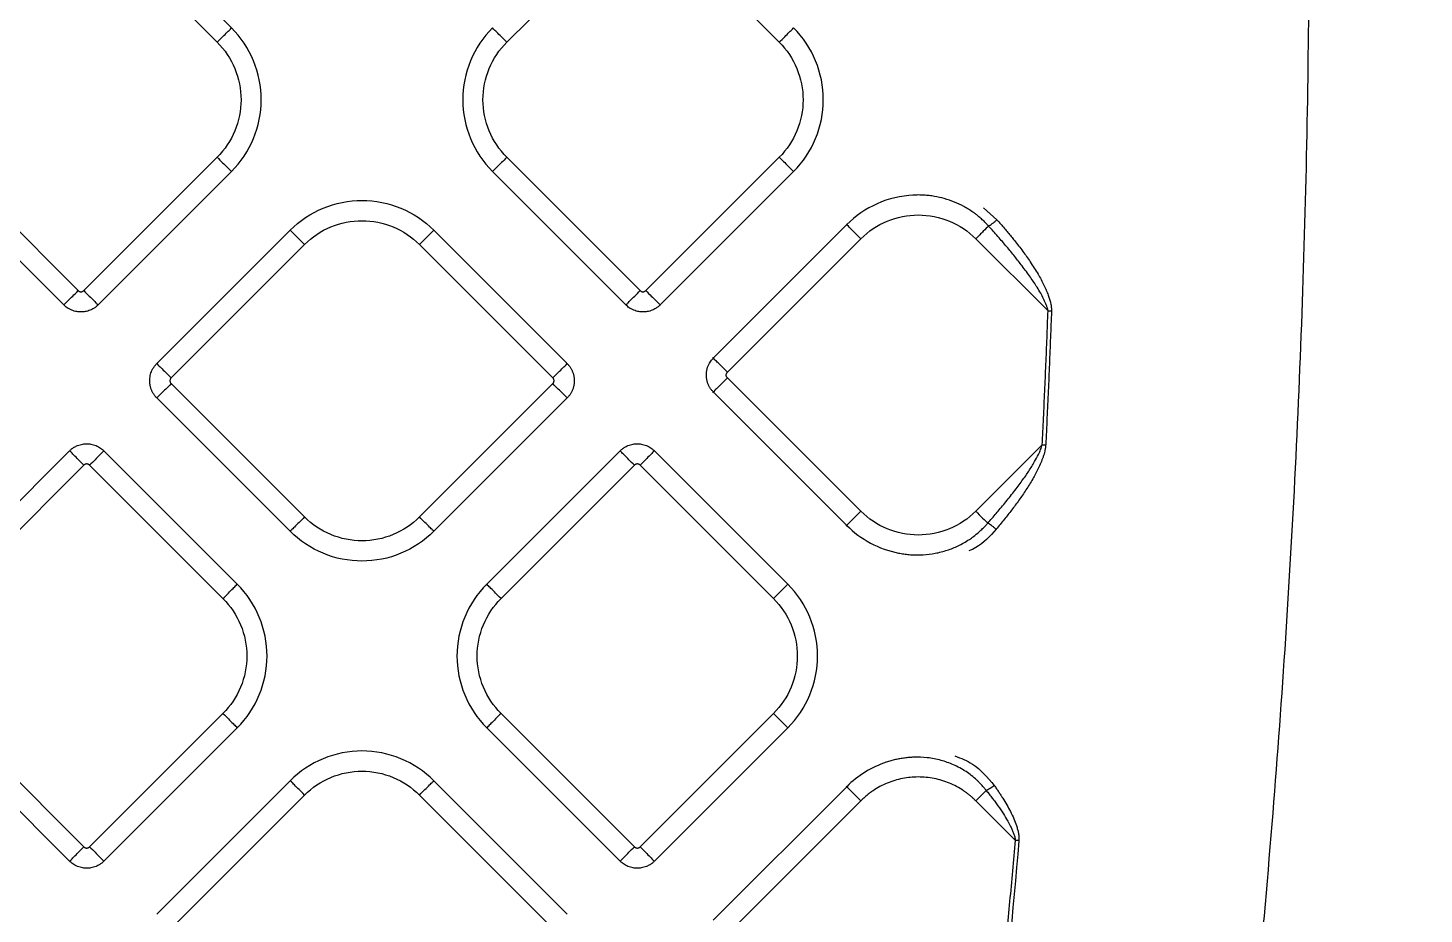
# Model space of a CAD drawing. Extents: x 525 to 609, y 649 to 778.
# Drawn here: x 570.96 to 577.85, y 690.97 to 695.35 of the extents above; entities that cross this region are included whole.
import ezdxf

# ---------------------------------------------------------------- set-up
doc = ezdxf.new("R2010")
doc.units = 0
doc.header["$MEASUREMENT"] = 0
doc.layers.add('1', color=4, linetype='Continuous')

# ---------------------------------------------------------------- blocks, each defined once
blk = doc.blocks.new('JETSETTER')
at = {"layer": '1', "color": 3, "linetype": 'Continuous', "lineweight": 25}
for p, q in [((46.8353, 26.2231), (46.1765, 26.8819)), ((46.1058, 26.8112), (46.7646, 26.1524)), ((48.1952, 26.1524), (48.854, 26.8113)), ((48.8823, 26.8113), (49.5411, 26.1524)), ((46.0775, 24.9254), (45.4187, 25.5843)), ((46.7646, 25.5843), (46.1058, 24.9254)), ((48.854, 24.9255), (48.1952, 25.5843)), ((49.5411, 25.5843), (48.8823, 24.9255)), ((45.348, 25.5136), (46.0068, 24.8547)), ((46.1765, 24.8547), (46.8353, 25.5136)), ((48.1245, 25.5136), (48.7833, 24.8548)), ((48.953, 24.8548), (49.6118, 25.5136)), ((50.2031, 25.4004), (50.2033, 25.3972)), ((50.5504, 25.3349), (50.6166, 25.2756)), ((49.8741, 25.2513), (49.2153, 24.5925)), ((49.8719, 25.2535), (49.8741, 25.2513)), ((46.4663, 24.5649), (47.1251, 25.2238)), ((47.8346, 25.2238), (48.4935, 24.5649)), ((49.285, 24.5227), (49.9438, 25.1816)), ((50.8688, 24.8248), (50.512, 25.1816)), ((46.537, 24.4942), (47.1958, 25.1531)), ((47.7639, 25.1531), (48.4228, 24.4942)), ((49.2153, 24.5925), (49.2131, 24.5947)), ((49.9438, 23.8356), (49.285, 24.4945)), ((47.1958, 23.8071), (46.537, 24.466)), ((48.4228, 24.466), (47.7639, 23.8071)), ((49.2131, 24.4225), (49.2153, 24.4247)), ((49.2153, 24.4247), (49.8741, 23.7659)), ((47.1251, 23.7364), (46.4663, 24.3953)), ((48.4935, 24.3953), (47.8346, 23.7364)), ((50.512, 23.8356), (50.8403, 24.1639)), ((46.0353, 24.134), (45.3765, 23.4751)), ((46.8638, 23.4751), (46.205, 24.134)), ((48.7548, 24.1339), (48.096, 23.4751)), ((49.5833, 23.4751), (48.9245, 24.1339)), ((45.4472, 23.4044), (46.106, 24.0633)), ((46.1343, 24.0633), (46.7931, 23.4044)), ((48.1667, 23.4044), (48.8255, 24.0632)), ((48.8538, 24.0632), (49.5126, 23.4044)), ((49.8719, 23.7637), (49.8741, 23.7659)), ((50.1296, 23.6291), (50.129, 23.626)), ((46.106, 22.1775), (45.4472, 22.8363)), ((46.7931, 22.8363), (46.1343, 22.1775)), ((48.8255, 22.1774), (48.1667, 22.8363)), ((49.5126, 22.8363), (48.8538, 22.1774)), ((45.3765, 22.7656), (46.0353, 22.1068)), ((46.205, 22.1068), (46.8638, 22.7656)), ((48.096, 22.7656), (48.7548, 22.1067)), ((48.9245, 22.1067), (49.5833, 22.7656)), ((50.0687, 22.5987), (50.0698, 22.5957)), ((47.1251, 22.5043), (46.4663, 21.8454)), ((48.4935, 21.8454), (47.8347, 22.5043)), ((46.537, 21.7747), (47.1958, 22.4336)), ((47.764, 22.4336), (48.4228, 21.7747)), ((49.8741, 22.4748), (49.2153, 21.816)), ((49.8719, 22.477), (49.8741, 22.4748)), ((49.285, 21.7462), (49.9438, 22.4051)), ((50.5119, 22.4051), (50.7076, 22.2094))]:
    blk.add_line(p, q, dxfattribs=at)
for points, knots in [([(52.5644, 17.7348), (52.5686, 17.7717), (52.5769, 17.8455), (52.5893, 17.9559), (52.6014, 18.0658), (52.6133, 18.1753), (52.6251, 18.2844), (52.6366, 18.3929), (52.6479, 18.501), (52.6591, 18.6086), (52.6701, 18.7158), (52.6808, 18.8224), (52.6914, 18.9286), (52.7018, 19.0343), (52.712, 19.1395), (52.7221, 19.2442), (52.7319, 19.3484), (52.7416, 19.4522), (52.7511, 19.5554), (52.7604, 19.6582), (52.7821, 19.9011), (52.8147, 20.2823), (52.8557, 20.8006), (52.8928, 21.3122), (52.9383, 22.0004), (52.9869, 22.8623), (53.032, 23.9063), (53.0633, 24.9493), (53.0809, 26.0076), (53.0841, 27.0541), (53.0731, 28.0997), (53.0489, 29.1294), (53.0174, 29.9884), (52.9858, 30.6692), (52.9589, 31.1801), (52.9282, 31.6986), (52.9013, 32.1084), (52.8803, 32.4088), (52.8665, 32.5988), (52.852, 32.793), (52.8366, 32.9912), (52.8205, 33.1935), (52.8035, 33.3999), (52.7856, 33.6103), (52.7668, 33.8248), (52.747, 34.0432), (52.7333, 34.19), (52.7263, 34.2641)], [0, 0, 0, 0, 0.006906, 0.013776, 0.020611, 0.02741, 0.034173, 0.0409, 0.047592, 0.054249, 0.060869, 0.067455, 0.074005, 0.080519, 0.086998, 0.093442, 0.09985, 0.106223, 0.112561, 0.118863, 0.12513, 0.157228, 0.188818, 0.219903, 0.250486, 0.313926, 0.375982, 0.438828, 0.501533, 0.56599, 0.626589, 0.68918, 0.751002, 0.78129, 0.8121, 0.843434, 0.875297, 0.886581, 0.898129, 0.909939, 0.922013, 0.934351, 0.946952, 0.959817, 0.972947, 0.986341, 1, 1, 1, 1]), ([(51.7139, 33.7691), (51.72, 33.7198), (51.7323, 33.622), (51.75, 33.4761), (51.7672, 33.3322), (51.7838, 33.1903), (51.7998, 33.0505), (51.8152, 32.9126), (51.8301, 32.7768), (51.8444, 32.6431), (51.8582, 32.5114), (51.8715, 32.3818), (51.8842, 32.2543), (51.8965, 32.1288), (51.9334, 31.7434), (51.9879, 31.1133), (52.0508, 30.2244), (52.0989, 29.3476), (52.1334, 28.4606), (52.1535, 27.5791), (52.1594, 26.6942), (52.1511, 25.8097), (52.1285, 24.9277), (52.0916, 24.0412), (52.0409, 23.1636), (51.9755, 22.2754), (51.9157, 21.6086), (51.8699, 21.1493), (51.8449, 20.9094), (51.8182, 20.6634), (51.7898, 20.4113), (51.7594, 20.1532), (51.7273, 19.8891), (51.7045, 19.7112), (51.693, 19.6213)], [0, 0, 0, 0, 0.010502, 0.02086, 0.031074, 0.041144, 0.051068, 0.060846, 0.070477, 0.079959, 0.089293, 0.098478, 0.107512, 0.116396, 0.125128, 0.189396, 0.250143, 0.31355, 0.375086, 0.437854, 0.499993, 0.562222, 0.624901, 0.686548, 0.749845, 0.810795, 0.874864, 0.891416, 0.908416, 0.925861, 0.943747, 0.962068, 0.98082, 1, 1, 1, 1]), ([(46.7646, 26.1524), (46.7738, 26.1616), (46.7829, 26.1707), (46.7999, 26.1876), (46.8076, 26.1954), (46.8207, 26.2085), (46.826, 26.2138), (46.8332, 26.221), (46.8352, 26.2229), (46.8353, 26.2231)], [0, 0, 0, 0, 0.25, 0.25, 0.5, 0.5, 0.75, 0.75, 1, 1, 1, 1]), ([(46.8353, 25.5136), (46.8818, 25.56), (46.9189, 25.6157), (46.9692, 25.737), (46.9823, 25.8027), (46.9823, 25.934), (46.9692, 25.9997), (46.9189, 26.121), (46.8818, 26.1767), (46.8353, 26.2231)], [0, 0, 0, 0, 0.25, 0.25, 0.5, 0.5, 0.75, 0.75, 1, 1, 1, 1]), ([(48.1245, 26.2231), (48.078, 26.1767), (48.0408, 26.121), (47.9906, 25.9997), (47.9775, 25.934), (47.9775, 25.8027), (47.9906, 25.737), (48.0408, 25.6157), (48.078, 25.56), (48.1245, 25.5136)], [0, 0, 0, 0, 0.25, 0.25, 0.5, 0.5, 0.75, 0.75, 1, 1, 1, 1]), ([(48.1952, 26.1524), (48.186, 26.1616), (48.1769, 26.1707), (48.1599, 26.1877), (48.1521, 26.1955), (48.1391, 26.2085), (48.1338, 26.2138), (48.1266, 26.221), (48.1246, 26.223), (48.1245, 26.2231)], [0, 0, 0, 0, 0.25, 0.25, 0.5, 0.5, 0.75, 0.75, 1, 1, 1, 1]), ([(49.5411, 26.1524), (49.5503, 26.1616), (49.5594, 26.1707), (49.5764, 26.1877), (49.5842, 26.1955), (49.5972, 26.2085), (49.6025, 26.2138), (49.6097, 26.221), (49.6117, 26.223), (49.6118, 26.2231)], [0, 0, 0, 0, 0.25, 0.25, 0.5, 0.5, 0.75, 0.75, 1, 1, 1, 1]), ([(49.6118, 25.5136), (49.6583, 25.56), (49.6955, 25.6157), (49.7457, 25.737), (49.7588, 25.8027), (49.7588, 25.934), (49.7457, 25.9997), (49.6955, 26.121), (49.6583, 26.1767), (49.6118, 26.2231)], [0, 0, 0, 0, 0.25, 0.25, 0.5, 0.5, 0.75, 0.75, 1, 1, 1, 1]), ([(46.7646, 26.1524), (46.8018, 26.1152), (46.8316, 26.0707), (46.8718, 25.9735), (46.8823, 25.9209), (46.8823, 25.8157), (46.8718, 25.7632), (46.8316, 25.666), (46.8018, 25.6215), (46.7646, 25.5843)], [0, 0, 0, 0, 0.25, 0.25, 0.5, 0.5, 0.75, 0.75, 1, 1, 1, 1]), ([(48.1952, 25.5843), (48.158, 25.6215), (48.1282, 25.666), (48.088, 25.7632), (48.0775, 25.8158), (48.0775, 25.921), (48.088, 25.9735), (48.1282, 26.0707), (48.158, 26.1152), (48.1952, 26.1524)], [0, 0, 0, 0, 0.25, 0.25, 0.5, 0.5, 0.75, 0.75, 1, 1, 1, 1]), ([(49.5411, 26.1524), (49.5783, 26.1152), (49.6081, 26.0707), (49.6483, 25.9735), (49.6588, 25.921), (49.6588, 25.8158), (49.6483, 25.7632), (49.6081, 25.666), (49.5783, 25.6215), (49.5411, 25.5843)], [0, 0, 0, 0, 0.25, 0.25, 0.5, 0.5, 0.75, 0.75, 1, 1, 1, 1]), ([(46.7646, 25.5843), (46.7738, 25.5751), (46.7829, 25.566), (46.7999, 25.549), (46.8076, 25.5412), (46.8207, 25.5282), (46.826, 25.5229), (46.8332, 25.5157), (46.8352, 25.5137), (46.8353, 25.5136)], [0, 0, 0, 0, 0.25, 0.25, 0.5, 0.5, 0.75, 0.75, 1, 1, 1, 1]), ([(48.1952, 25.5843), (48.186, 25.5751), (48.1769, 25.566), (48.1599, 25.5491), (48.1521, 25.5413), (48.1391, 25.5282), (48.1338, 25.5229), (48.1266, 25.5157), (48.1246, 25.5138), (48.1245, 25.5136)], [0, 0, 0, 0, 0.25, 0.25, 0.5, 0.5, 0.75, 0.75, 1, 1, 1, 1]), ([(49.5411, 25.5843), (49.5503, 25.5751), (49.5594, 25.566), (49.5764, 25.5491), (49.5842, 25.5413), (49.5972, 25.5282), (49.6025, 25.5229), (49.6097, 25.5157), (49.6117, 25.5138), (49.6118, 25.5136)], [0, 0, 0, 0, 0.25, 0.25, 0.5, 0.5, 0.75, 0.75, 1, 1, 1, 1]), ([(50.2033, 25.3972), (50.142, 25.3942), (50.0813, 25.3798), (49.969, 25.33), (49.9175, 25.2947), (49.8741, 25.2513)], [0, 0, 0, 0, 0.5, 0.5, 1, 1, 1, 1]), ([(50.5749, 25.2445), (50.5718, 25.2478), (50.5659, 25.2543), (50.557, 25.2634), (50.5483, 25.2718), (50.5399, 25.2795), (50.5318, 25.2866), (50.5241, 25.293), (50.5168, 25.2989), (50.51, 25.3042), (50.5036, 25.3089), (50.485, 25.3222), (50.4535, 25.3417), (50.4062, 25.3641), (50.3576, 25.3807), (50.3152, 25.3902), (50.2811, 25.395), (50.255, 25.3972), (50.2291, 25.3981), (50.2119, 25.3975), (50.2033, 25.3972)], [0, 0, 0, 0, 0.032511, 0.063384, 0.092612, 0.120186, 0.1461, 0.170348, 0.192925, 0.213827, 0.233049, 0.250588, 0.379464, 0.500226, 0.628072, 0.749764, 0.813111, 0.875933, 0.938229, 1, 1, 1, 1]), ([(47.1251, 25.2238), (47.1716, 25.2702), (47.2272, 25.3074), (47.3486, 25.3577), (47.4142, 25.3707), (47.5456, 25.3707), (47.6112, 25.3577), (47.7326, 25.3074), (47.7882, 25.2702), (47.8346, 25.2238)], [0, 0, 0, 0, 0.25, 0.25, 0.5, 0.5, 0.75, 0.75, 1, 1, 1, 1]), ([(47.1958, 25.1531), (47.233, 25.1903), (47.2776, 25.22), (47.3747, 25.2603), (47.4273, 25.2707), (47.5325, 25.2707), (47.585, 25.2603), (47.6822, 25.22), (47.7268, 25.1903), (47.7639, 25.1531)], [0, 0, 0, 0, 0.25, 0.25, 0.5, 0.5, 0.75, 0.75, 1, 1, 1, 1]), ([(49.9438, 25.1816), (49.9356, 25.1898), (49.9273, 25.1981), (49.9118, 25.2136), (49.9045, 25.2209), (49.8919, 25.2335), (49.8865, 25.2389), (49.8783, 25.2471), (49.8755, 25.2499), (49.8741, 25.2513)], [0, 0, 0, 0, 0.25, 0.25, 0.5, 0.5, 0.75, 0.75, 1, 1, 1, 1]), ([(49.9438, 25.1816), (49.981, 25.2188), (50.0256, 25.2485), (50.1228, 25.2888), (50.1753, 25.2992), (50.2805, 25.2992), (50.3331, 25.2888), (50.4302, 25.2485), (50.4748, 25.2188), (50.512, 25.1816)], [0, 0, 0, 0, 0.25, 0.25, 0.5, 0.5, 0.75, 0.75, 1, 1, 1, 1]), ([(50.5749, 25.2445), (50.569, 25.2386), (50.5598, 25.2294), (50.5378, 25.2074), (50.5249, 25.1945), (50.512, 25.1816)], [0, 0, 0, 0, 0.5, 0.5, 1, 1, 1, 1]), ([(50.5749, 25.2445), (50.577, 25.2455), (50.5796, 25.247), (50.5859, 25.251), (50.5896, 25.2535), (50.5973, 25.2592), (50.6014, 25.2624), (50.6093, 25.269), (50.6132, 25.2724), (50.6168, 25.2756)], [0, 0, 0, 0, 0.25, 0.25, 0.5, 0.5, 0.75, 0.75, 1, 1, 1, 1]), ([(50.8688, 24.8248), (50.8685, 24.8266), (50.8678, 24.8303), (50.8663, 24.8362), (50.8645, 24.8424), (50.8623, 24.849), (50.8588, 24.8584), (50.8537, 24.8707), (50.8448, 24.8895), (50.8319, 24.9135), (50.8107, 24.949), (50.7804, 24.9942), (50.7433, 25.0447), (50.7039, 25.0949), (50.664, 25.1432), (50.6207, 25.1934), (50.5904, 25.2271), (50.5749, 25.2445)], [0, 0, 0, 0, 0.010588, 0.022127, 0.03464, 0.048146, 0.06266, 0.092534, 0.125182, 0.183508, 0.250234, 0.365511, 0.500223, 0.614966, 0.736483, 0.864816, 1, 1, 1, 1]), ([(50.6166, 25.2756), (50.6229, 25.2684), (50.6354, 25.2542), (50.6534, 25.2332), (50.6706, 25.2128), (50.6869, 25.1931), (50.7118, 25.1623), (50.7438, 25.1207), (50.7831, 25.0651), (50.8184, 25.0097), (50.8441, 24.9626), (50.8601, 24.9277), (50.8694, 24.9046), (50.8764, 24.8838), (50.8808, 24.8671), (50.8835, 24.8536), (50.885, 24.8432), (50.8858, 24.8334), (50.8857, 24.8272), (50.8857, 24.8241)], [0, 0, 0, 0, 0.053917, 0.105862, 0.155829, 0.203812, 0.249807, 0.378787, 0.499505, 0.633821, 0.749491, 0.801424, 0.849538, 0.888763, 0.924675, 0.945716, 0.965232, 0.983295, 1, 1, 1, 1]), ([(47.1958, 25.1531), (47.1867, 25.1622), (47.1775, 25.1714), (47.1606, 25.1883), (47.1528, 25.1961), (47.1397, 25.2092), (47.1345, 25.2144), (47.1272, 25.2217), (47.1253, 25.2236), (47.1251, 25.2238)], [0, 0, 0, 0, 0.25, 0.25, 0.5, 0.5, 0.75, 0.75, 1, 1, 1, 1]), ([(47.7639, 25.1531), (47.7731, 25.1622), (47.7822, 25.1714), (47.7992, 25.1883), (47.807, 25.1961), (47.82, 25.2092), (47.8253, 25.2144), (47.8325, 25.2217), (47.8345, 25.2236), (47.8346, 25.2238)], [0, 0, 0, 0, 0.25, 0.25, 0.5, 0.5, 0.75, 0.75, 1, 1, 1, 1]), ([(46.0068, 24.8547), (46.007, 24.8549), (46.0089, 24.8569), (46.0161, 24.8641), (46.0214, 24.8693), (46.0345, 24.8824), (46.0423, 24.8902), (46.0592, 24.9071), (46.0683, 24.9163), (46.0775, 24.9254)], [0, 0, 0, 0, 0.25, 0.25, 0.5, 0.5, 0.75, 0.75, 1, 1, 1, 1]), ([(46.0775, 24.9254), (46.0781, 24.9248), (46.0794, 24.9237), (46.0816, 24.9222), (46.0843, 24.9209), (46.0877, 24.9198), (46.0916, 24.9194), (46.0956, 24.9198), (46.0993, 24.921), (46.1028, 24.9228), (46.1048, 24.9246), (46.1058, 24.9254)], [0, 0, 0, 0, 0.083478, 0.166388, 0.250171, 0.374789, 0.500105, 0.62472, 0.750039, 0.874841, 1, 1, 1, 1]), ([(46.1058, 24.9254), (46.1149, 24.9163), (46.1241, 24.9071), (46.141, 24.8902), (46.1488, 24.8824), (46.1619, 24.8693), (46.1671, 24.8641), (46.1744, 24.8569), (46.1763, 24.8549), (46.1765, 24.8547)], [0, 0, 0, 0, 0.25, 0.25, 0.5, 0.5, 0.75, 0.75, 1, 1, 1, 1]), ([(48.7833, 24.8548), (48.7835, 24.8549), (48.7854, 24.8569), (48.7927, 24.8641), (48.7979, 24.8694), (48.811, 24.8824), (48.8188, 24.8902), (48.8357, 24.9072), (48.8449, 24.9163), (48.854, 24.9255)], [0, 0, 0, 0, 0.25, 0.25, 0.5, 0.5, 0.75, 0.75, 1, 1, 1, 1]), ([(48.854, 24.9255), (48.8547, 24.9249), (48.8559, 24.9237), (48.8581, 24.9222), (48.8609, 24.9209), (48.8642, 24.9199), (48.8681, 24.9195), (48.8721, 24.9199), (48.8758, 24.921), (48.8794, 24.9228), (48.8813, 24.9246), (48.8823, 24.9255)], [0, 0, 0, 0, 0.083478, 0.166388, 0.250171, 0.374789, 0.500105, 0.62472, 0.750039, 0.874841, 1, 1, 1, 1]), ([(48.8823, 24.9255), (48.8914, 24.9163), (48.9006, 24.9072), (48.9175, 24.8902), (48.9253, 24.8824), (48.9384, 24.8694), (48.9436, 24.8641), (48.9509, 24.8569), (48.9528, 24.8549), (48.953, 24.8548)], [0, 0, 0, 0, 0.25, 0.25, 0.5, 0.5, 0.75, 0.75, 1, 1, 1, 1]), ([(46.1765, 24.8547), (46.1749, 24.8532), (46.1717, 24.8501), (46.1662, 24.8455), (46.1602, 24.841), (46.1533, 24.8366), (46.1457, 24.8325), (46.1322, 24.8264), (46.114, 24.8213), (46.0916, 24.8194), (46.0693, 24.8213), (46.0497, 24.8268), (46.0338, 24.8343), (46.0233, 24.8408), (46.0143, 24.8476), (46.0092, 24.8524), (46.0068, 24.8547)], [0, 0, 0, 0, 0.034707, 0.072248, 0.112595, 0.155737, 0.201682, 0.250449, 0.393045, 0.50003, 0.606972, 0.74961, 0.821643, 0.887377, 0.946846, 1, 1, 1, 1]), ([(48.953, 24.8548), (48.9514, 24.8533), (48.9482, 24.8501), (48.9428, 24.8456), (48.9367, 24.8411), (48.9298, 24.8367), (48.9222, 24.8325), (48.9087, 24.8264), (48.8905, 24.8213), (48.8682, 24.8195), (48.8458, 24.8213), (48.8262, 24.8268), (48.8103, 24.8343), (48.7998, 24.8408), (48.7908, 24.8476), (48.7857, 24.8525), (48.7833, 24.8548)], [0, 0, 0, 0, 0.034707, 0.072248, 0.112595, 0.155737, 0.201682, 0.250449, 0.393045, 0.50003, 0.606972, 0.74961, 0.821642, 0.887377, 0.946846, 1, 1, 1, 1]), ([(50.8403, 24.1639), (50.8424, 24.208), (50.8467, 24.2961), (50.8527, 24.4283), (50.8584, 24.5605), (50.8638, 24.6926), (50.8671, 24.7807), (50.8688, 24.8248)], [0, 0, 0, 0, 0.200082, 0.400121, 0.60012, 0.800079, 1, 1, 1, 1]), ([(50.8857, 24.8241), (50.8841, 24.7806), (50.8808, 24.6933), (50.8755, 24.5619), (50.8698, 24.4297), (50.8637, 24.2967), (50.8594, 24.2077), (50.8573, 24.1631)], [0, 0, 0, 0, 0.19747, 0.396205, 0.596205, 0.79747, 1, 1, 1, 1]), ([(46.4663, 24.3953), (46.4646, 24.3969), (46.4614, 24.4003), (46.4569, 24.4057), (46.4527, 24.4113), (46.4489, 24.4171), (46.4455, 24.4231), (46.4424, 24.4291), (46.4397, 24.4353), (46.4374, 24.4416), (46.4355, 24.448), (46.4339, 24.4544), (46.4326, 24.4608), (46.4318, 24.4673), (46.4313, 24.4737), (46.431, 24.4822), (46.4316, 24.493), (46.4337, 24.5059), (46.4373, 24.5187), (46.4423, 24.5312), (46.4488, 24.5432), (46.4567, 24.5547), (46.4631, 24.5615), (46.4663, 24.5649)], [0, 0, 0, 0, 0.037537, 0.074795, 0.111774, 0.148473, 0.184893, 0.221034, 0.256895, 0.292476, 0.327778, 0.362801, 0.397545, 0.432009, 0.466193, 0.500099, 0.568164, 0.637346, 0.707644, 0.779059, 0.85159, 0.925237, 1, 1, 1, 1]), ([(46.4663, 24.5649), (46.4664, 24.5648), (46.4684, 24.5628), (46.4756, 24.5556), (46.4809, 24.5503), (46.4939, 24.5373), (46.5017, 24.5295), (46.5187, 24.5125), (46.5278, 24.5034), (46.537, 24.4942)], [0, 0, 0, 0, 0.25, 0.25, 0.5, 0.5, 0.75, 0.75, 1, 1, 1, 1]), ([(48.4228, 24.4942), (48.4319, 24.5034), (48.4411, 24.5125), (48.458, 24.5295), (48.4658, 24.5373), (48.4789, 24.5503), (48.4841, 24.5556), (48.4914, 24.5628), (48.4933, 24.5648), (48.4935, 24.5649)], [0, 0, 0, 0, 0.25, 0.25, 0.5, 0.5, 0.75, 0.75, 1, 1, 1, 1]), ([(48.4935, 24.5649), (48.495, 24.5634), (48.498, 24.5603), (48.5022, 24.5553), (48.5061, 24.5501), (48.5098, 24.5447), (48.5131, 24.5392), (48.5162, 24.5334), (48.5189, 24.5275), (48.5213, 24.5215), (48.5234, 24.5153), (48.5251, 24.5091), (48.5265, 24.5027), (48.5276, 24.4963), (48.5283, 24.4898), (48.5286, 24.4833), (48.5286, 24.4768), (48.5283, 24.4704), (48.5276, 24.4639), (48.5265, 24.4575), (48.5251, 24.4511), (48.5234, 24.4449), (48.5213, 24.4387), (48.5189, 24.4327), (48.5162, 24.4268), (48.5131, 24.421), (48.5098, 24.4154), (48.5061, 24.4101), (48.5022, 24.4049), (48.498, 24.3999), (48.495, 24.3968), (48.4935, 24.3953)], [0, 0, 0, 0, 0.034483, 0.068966, 0.103448, 0.137931, 0.172414, 0.206897, 0.24138, 0.275862, 0.310345, 0.344828, 0.379311, 0.413793, 0.448276, 0.482759, 0.517241, 0.551724, 0.586207, 0.620689, 0.655172, 0.689655, 0.724138, 0.75862, 0.793103, 0.827586, 0.862069, 0.896552, 0.931034, 0.965517, 1, 1, 1, 1]), ([(49.2153, 24.4247), (49.2137, 24.4264), (49.2105, 24.4297), (49.2062, 24.4349), (49.2021, 24.4404), (49.1985, 24.446), (49.1951, 24.4518), (49.1921, 24.4577), (49.1895, 24.4638), (49.1873, 24.47), (49.1853, 24.4763), (49.1838, 24.4827), (49.1825, 24.4891), (49.1817, 24.4956), (49.1811, 24.5021), (49.1809, 24.5113), (49.1819, 24.5289), (49.187, 24.5488), (49.1955, 24.5665), (49.2021, 24.5771), (49.2087, 24.5856), (49.2132, 24.5903), (49.2153, 24.5925)], [0, 0, 0, 0, 0.037061, 0.073752, 0.110133, 0.146255, 0.182165, 0.217903, 0.253501, 0.28899, 0.324395, 0.359734, 0.395027, 0.430286, 0.465526, 0.500756, 0.578063, 0.749905, 0.826811, 0.894199, 0.951996, 1, 1, 1, 1]), ([(49.285, 24.5227), (49.2776, 24.5301), (49.2697, 24.5381), (49.2542, 24.5536), (49.2466, 24.5612), (49.2333, 24.5745), (49.2276, 24.5801), (49.2193, 24.5885), (49.2166, 24.5912), (49.2153, 24.5925)], [0, 0, 0, 0, 0.25, 0.25, 0.5, 0.5, 0.75, 0.75, 1, 1, 1, 1]), ([(46.537, 24.4942), (46.5364, 24.4936), (46.5352, 24.4923), (46.5338, 24.4901), (46.5324, 24.4874), (46.5314, 24.484), (46.531, 24.4801), (46.5314, 24.4762), (46.5325, 24.4724), (46.5344, 24.4689), (46.5361, 24.4669), (46.537, 24.466)], [0, 0, 0, 0, 0.083478, 0.166388, 0.250171, 0.374789, 0.500105, 0.62472, 0.750039, 0.874841, 1, 1, 1, 1]), ([(48.4228, 24.466), (48.4234, 24.4666), (48.4246, 24.4679), (48.426, 24.4701), (48.4274, 24.4728), (48.4284, 24.4762), (48.4288, 24.4801), (48.4284, 24.484), (48.4272, 24.4878), (48.4254, 24.4913), (48.4237, 24.4933), (48.4228, 24.4942)], [0, 0, 0, 0, 0.083478, 0.166388, 0.250171, 0.374789, 0.500105, 0.62472, 0.750039, 0.874841, 1, 1, 1, 1]), ([(49.285, 24.4945), (49.2767, 24.4862), (49.2685, 24.4779), (49.2529, 24.4624), (49.2457, 24.4551), (49.2331, 24.4425), (49.2277, 24.4371), (49.2195, 24.4289), (49.2167, 24.4261), (49.2153, 24.4247)], [0, 0, 0, 0, 0.25, 0.25, 0.5, 0.5, 0.75, 0.75, 1, 1, 1, 1]), ([(49.285, 24.4945), (49.2844, 24.4951), (49.2832, 24.4964), (49.2817, 24.4987), (49.2806, 24.501), (49.2798, 24.5035), (49.2793, 24.506), (49.2791, 24.5086), (49.2793, 24.5121), (49.2804, 24.516), (49.2825, 24.5199), (49.2842, 24.5219), (49.285, 24.5227)], [0, 0, 0, 0, 0.0857246, 0.1698516, 0.2529838, 0.3355564, 0.4178713, 0.500139, 0.5821734, 0.749994, 0.8867231, 1, 1, 1, 1]), ([(46.537, 24.466), (46.5278, 24.4568), (46.5187, 24.4477), (46.5017, 24.4307), (46.4939, 24.4229), (46.4809, 24.4099), (46.4756, 24.4046), (46.4684, 24.3974), (46.4664, 24.3954), (46.4663, 24.3953)], [0, 0, 0, 0, 0.25, 0.25, 0.5, 0.5, 0.75, 0.75, 1, 1, 1, 1]), ([(48.4935, 24.3953), (48.4933, 24.3954), (48.4914, 24.3974), (48.4841, 24.4046), (48.4789, 24.4099), (48.4658, 24.4229), (48.458, 24.4307), (48.4411, 24.4477), (48.4319, 24.4568), (48.4228, 24.466)], [0, 0, 0, 0, 0.25, 0.25, 0.5, 0.5, 0.75, 0.75, 1, 1, 1, 1]), ([(46.0353, 24.134), (46.0369, 24.1355), (46.0401, 24.1386), (46.0455, 24.1432), (46.0516, 24.1477), (46.0585, 24.1521), (46.0661, 24.1562), (46.0796, 24.1623), (46.0978, 24.1674), (46.1201, 24.1693), (46.1425, 24.1674), (46.1621, 24.1619), (46.178, 24.1544), (46.1885, 24.1479), (46.1975, 24.1411), (46.2026, 24.1363), (46.205, 24.134)], [0, 0, 0, 0, 0.0347068, 0.0722476, 0.1125946, 0.1557375, 0.2016822, 0.2504495, 0.3930453, 0.5000297, 0.6069717, 0.74961, 0.8216425, 0.8873771, 0.9468461, 1, 1, 1, 1]), ([(48.7548, 24.1339), (48.7564, 24.1354), (48.7596, 24.1386), (48.765, 24.1431), (48.7711, 24.1476), (48.778, 24.152), (48.7856, 24.1562), (48.7991, 24.1623), (48.8173, 24.1674), (48.8396, 24.1692), (48.862, 24.1674), (48.8816, 24.1619), (48.8975, 24.1544), (48.908, 24.1479), (48.9169, 24.1411), (48.9221, 24.1362), (48.9245, 24.1339)], [0, 0, 0, 0, 0.034707, 0.072248, 0.112595, 0.155737, 0.201682, 0.250449, 0.393045, 0.50003, 0.606972, 0.74961, 0.821643, 0.887377, 0.946846, 1, 1, 1, 1]), ([(50.571, 23.7766), (50.5781, 23.7847), (50.5922, 23.8007), (50.6128, 23.8247), (50.6415, 23.8587), (50.678, 23.9034), (50.7201, 23.9575), (50.7572, 24.0086), (50.7839, 24.0491), (50.8049, 24.0843), (50.8179, 24.1081), (50.8275, 24.1281), (50.8326, 24.14), (50.837, 24.1518), (50.8392, 24.16), (50.8403, 24.1639)], [0, 0, 0, 0, 0.068127, 0.134798, 0.200015, 0.349966, 0.500001, 0.633426, 0.74984, 0.806845, 0.892597, 0.920988, 0.946424, 0.974161, 1, 1, 1, 1]), ([(50.8573, 24.1631), (50.8571, 24.1607), (50.8568, 24.1557), (50.8558, 24.1481), (50.8545, 24.1404), (50.8524, 24.1303), (50.849, 24.1177), (50.8427, 24.0985), (50.8333, 24.0744), (50.8171, 24.0382), (50.7931, 23.9929), (50.7608, 23.9411), (50.731, 23.8985), (50.7071, 23.8656), (50.6831, 23.8336), (50.6519, 23.7938), (50.6258, 23.7625), (50.6124, 23.7463)], [0, 0, 0, 0, 0.014875, 0.030249, 0.04616, 0.06264, 0.092569, 0.125702, 0.185841, 0.25039, 0.368626, 0.500042, 0.625139, 0.688905, 0.749976, 0.871204, 1, 1, 1, 1]), ([(46.106, 24.0633), (46.0969, 24.0724), (46.0877, 24.0816), (46.0708, 24.0985), (46.063, 24.1063), (46.0499, 24.1194), (46.0447, 24.1246), (46.0374, 24.1318), (46.0355, 24.1338), (46.0353, 24.134)], [0, 0, 0, 0, 0.25, 0.25, 0.5, 0.5, 0.75, 0.75, 1, 1, 1, 1]), ([(46.205, 24.134), (46.2048, 24.1338), (46.2029, 24.1318), (46.1956, 24.1246), (46.1904, 24.1194), (46.1773, 24.1063), (46.1695, 24.0985), (46.1526, 24.0816), (46.1434, 24.0724), (46.1343, 24.0633)], [0, 0, 0, 0, 0.25, 0.25, 0.5, 0.5, 0.75, 0.75, 1, 1, 1, 1]), ([(48.8255, 24.0632), (48.8163, 24.0724), (48.8072, 24.0815), (48.7903, 24.0985), (48.7825, 24.1063), (48.7694, 24.1193), (48.7641, 24.1246), (48.7569, 24.1318), (48.755, 24.1338), (48.7548, 24.1339)], [0, 0, 0, 0, 0.25, 0.25, 0.5, 0.5, 0.75, 0.75, 1, 1, 1, 1]), ([(48.9245, 24.1339), (48.9243, 24.1338), (48.9224, 24.1318), (48.9151, 24.1246), (48.9099, 24.1193), (48.8968, 24.1063), (48.889, 24.0985), (48.8721, 24.0815), (48.8629, 24.0724), (48.8538, 24.0632)], [0, 0, 0, 0, 0.25, 0.25, 0.5, 0.5, 0.75, 0.75, 1, 1, 1, 1]), ([(46.1343, 24.0633), (46.1336, 24.0639), (46.1324, 24.065), (46.1302, 24.0665), (46.1274, 24.0678), (46.1241, 24.0689), (46.1202, 24.0692), (46.1162, 24.0689), (46.1125, 24.0677), (46.1089, 24.0659), (46.107, 24.0641), (46.106, 24.0633)], [0, 0, 0, 0, 0.083478, 0.166388, 0.250171, 0.374789, 0.500105, 0.62472, 0.750039, 0.874841, 1, 1, 1, 1]), ([(48.8538, 24.0632), (48.8531, 24.0638), (48.8519, 24.065), (48.8497, 24.0665), (48.8469, 24.0678), (48.8436, 24.0688), (48.8396, 24.0692), (48.8357, 24.0688), (48.832, 24.0677), (48.8284, 24.0659), (48.8265, 24.0641), (48.8255, 24.0632)], [0, 0, 0, 0, 0.083478, 0.166388, 0.250171, 0.374789, 0.500105, 0.62472, 0.750039, 0.874841, 1, 1, 1, 1]), ([(47.1958, 23.8071), (47.1867, 23.798), (47.1775, 23.7888), (47.1606, 23.7719), (47.1528, 23.7641), (47.1397, 23.751), (47.1345, 23.7458), (47.1272, 23.7385), (47.1253, 23.7366), (47.1251, 23.7364)], [0, 0, 0, 0, 0.25, 0.25, 0.5, 0.5, 0.75, 0.75, 1, 1, 1, 1]), ([(47.7639, 23.8071), (47.7268, 23.7699), (47.6822, 23.7402), (47.585, 23.6999), (47.5325, 23.6895), (47.4273, 23.6895), (47.3747, 23.6999), (47.2776, 23.7402), (47.233, 23.7699), (47.1958, 23.8071)], [0, 0, 0, 0, 0.25, 0.25, 0.5, 0.5, 0.75, 0.75, 1, 1, 1, 1]), ([(47.8346, 23.7364), (47.8345, 23.7366), (47.8325, 23.7385), (47.8253, 23.7458), (47.82, 23.751), (47.807, 23.7641), (47.7992, 23.7719), (47.7822, 23.7888), (47.7731, 23.798), (47.7639, 23.8071)], [0, 0, 0, 0, 0.25, 0.25, 0.5, 0.5, 0.75, 0.75, 1, 1, 1, 1]), ([(49.9438, 23.8356), (49.9356, 23.8274), (49.9273, 23.8191), (49.9118, 23.8036), (49.9045, 23.7963), (49.8919, 23.7837), (49.8865, 23.7783), (49.8783, 23.7701), (49.8755, 23.7673), (49.8741, 23.7659)], [0, 0, 0, 0, 0.25, 0.25, 0.5, 0.5, 0.75, 0.75, 1, 1, 1, 1]), ([(50.512, 23.8356), (50.4748, 23.7984), (50.4302, 23.7687), (50.3331, 23.7284), (50.2805, 23.718), (50.1753, 23.718), (50.1228, 23.7284), (50.0256, 23.7687), (49.981, 23.7984), (49.9438, 23.8356)], [0, 0, 0, 0, 0.25, 0.25, 0.5, 0.5, 0.75, 0.75, 1, 1, 1, 1]), ([(50.512, 23.8356), (50.5236, 23.824), (50.5353, 23.8123), (50.5558, 23.7918), (50.5646, 23.783), (50.571, 23.7766)], [0, 0, 0, 0, 0.5, 0.5, 1, 1, 1, 1]), ([(47.8346, 23.7364), (47.7882, 23.69), (47.7326, 23.6528), (47.6112, 23.6025), (47.5456, 23.5895), (47.4142, 23.5895), (47.3486, 23.6025), (47.2272, 23.6528), (47.1716, 23.69), (47.1251, 23.7364)], [0, 0, 0, 0, 0.25, 0.25, 0.5, 0.5, 0.75, 0.75, 1, 1, 1, 1]), ([(49.8741, 23.7659), (49.9088, 23.7313), (49.9485, 23.7017), (50.0349, 23.6555), (50.0816, 23.6387), (50.1296, 23.6291)], [0, 0, 0, 0, 0.5, 0.5, 1, 1, 1, 1]), ([(50.1296, 23.6291), (50.134, 23.6283), (50.1429, 23.6266), (50.1563, 23.6245), (50.1698, 23.6227), (50.1833, 23.6214), (50.1969, 23.6204), (50.2106, 23.6198), (50.2242, 23.6196), (50.2379, 23.6198), (50.267, 23.6211), (50.312, 23.6266), (50.3701, 23.6415), (50.427, 23.6644), (50.4696, 23.6886), (50.5035, 23.7126), (50.5254, 23.7305), (50.545, 23.7487), (50.5592, 23.7632), (50.5674, 23.7724), (50.571, 23.7766)], [0, 0, 0, 0, 0.027665, 0.055375, 0.083131, 0.110933, 0.13878, 0.166674, 0.194614, 0.222599, 0.250631, 0.373344, 0.50016, 0.618501, 0.749805, 0.800927, 0.874963, 0.924289, 0.965949, 1, 1, 1, 1]), ([(50.6124, 23.7463), (50.5816, 23.7122), (50.5422, 23.6684), (50.4893, 23.6445), (50.4777, 23.6392)], [0, 0, 0, 0, 0.78092, 1, 1, 1, 1]), ([(50.6126, 23.7463), (50.6092, 23.7493), (50.6055, 23.7524), (50.5978, 23.7586), (50.5938, 23.7616), (50.5863, 23.7671), (50.5827, 23.7696), (50.5762, 23.7737), (50.5734, 23.7754), (50.571, 23.7766)], [0, 0, 0, 0, 0.25, 0.25, 0.5, 0.5, 0.75, 0.75, 1, 1, 1, 1]), ([(46.7931, 23.4044), (46.8023, 23.4136), (46.8114, 23.4227), (46.8284, 23.4397), (46.8362, 23.4475), (46.8492, 23.4605), (46.8545, 23.4658), (46.8617, 23.473), (46.8637, 23.475), (46.8638, 23.4751)], [0, 0, 0, 0, 0.25, 0.25, 0.5, 0.5, 0.75, 0.75, 1, 1, 1, 1]), ([(46.8638, 22.7656), (46.9103, 22.812), (46.9475, 22.8677), (46.9977, 22.989), (47.0108, 23.0547), (47.0108, 23.186), (46.9977, 23.2517), (46.9475, 23.373), (46.9103, 23.4287), (46.8638, 23.4751)], [0, 0, 0, 0, 0.25, 0.25, 0.5, 0.5, 0.75, 0.75, 1, 1, 1, 1]), ([(48.096, 23.4751), (48.0495, 23.4287), (48.0123, 23.373), (47.9621, 23.2517), (47.949, 23.186), (47.949, 23.0547), (47.9621, 22.989), (48.0123, 22.8677), (48.0495, 22.812), (48.096, 22.7656)], [0, 0, 0, 0, 0.25, 0.25, 0.5, 0.5, 0.75, 0.75, 1, 1, 1, 1]), ([(48.1667, 23.4044), (48.1575, 23.4136), (48.1484, 23.4227), (48.1314, 23.4396), (48.1236, 23.4474), (48.1106, 23.4605), (48.1053, 23.4658), (48.0981, 23.473), (48.0961, 23.4749), (48.096, 23.4751)], [0, 0, 0, 0, 0.25, 0.25, 0.5, 0.5, 0.75, 0.75, 1, 1, 1, 1]), ([(49.5833, 23.4751), (49.5832, 23.4749), (49.5812, 23.473), (49.574, 23.4658), (49.5687, 23.4605), (49.5556, 23.4474), (49.5479, 23.4396), (49.5309, 23.4227), (49.5218, 23.4136), (49.5126, 23.4044)], [0, 0, 0, 0, 0.25, 0.25, 0.5, 0.5, 0.75, 0.75, 1, 1, 1, 1]), ([(49.5833, 22.7656), (49.6298, 22.812), (49.6669, 22.8677), (49.7172, 22.989), (49.7303, 23.0547), (49.7303, 23.186), (49.7172, 23.2517), (49.6669, 23.373), (49.6298, 23.4287), (49.5833, 23.4751)], [0, 0, 0, 0, 0.25, 0.25, 0.5, 0.5, 0.75, 0.75, 1, 1, 1, 1]), ([(46.7931, 23.4044), (46.8303, 23.3672), (46.8601, 23.3227), (46.9003, 23.2255), (46.9108, 23.173), (46.9108, 23.0678), (46.9003, 23.0152), (46.8601, 22.918), (46.8303, 22.8735), (46.7931, 22.8363)], [0, 0, 0, 0, 0.25, 0.25, 0.5, 0.5, 0.75, 0.75, 1, 1, 1, 1]), ([(48.1667, 22.8363), (48.1295, 22.8735), (48.0997, 22.918), (48.0595, 23.0152), (48.049, 23.0677), (48.049, 23.1729), (48.0595, 23.2255), (48.0997, 23.3227), (48.1295, 23.3672), (48.1667, 23.4044)], [0, 0, 0, 0, 0.25, 0.25, 0.5, 0.5, 0.75, 0.75, 1, 1, 1, 1]), ([(49.5126, 23.4044), (49.5498, 23.3672), (49.5796, 23.3227), (49.6198, 23.2255), (49.6303, 23.1729), (49.6303, 23.0677), (49.6198, 23.0152), (49.5796, 22.918), (49.5498, 22.8735), (49.5126, 22.8363)], [0, 0, 0, 0, 0.25, 0.25, 0.5, 0.5, 0.75, 0.75, 1, 1, 1, 1]), ([(46.7931, 22.8363), (46.8023, 22.8271), (46.8114, 22.818), (46.8284, 22.8011), (46.8362, 22.7933), (46.8492, 22.7802), (46.8545, 22.7749), (46.8617, 22.7677), (46.8637, 22.7658), (46.8638, 22.7656)], [0, 0, 0, 0, 0.25, 0.25, 0.5, 0.5, 0.75, 0.75, 1, 1, 1, 1]), ([(48.1667, 22.8363), (48.1575, 22.8271), (48.1484, 22.818), (48.1314, 22.801), (48.1236, 22.7932), (48.1106, 22.7802), (48.1053, 22.7749), (48.0981, 22.7677), (48.0961, 22.7657), (48.096, 22.7656)], [0, 0, 0, 0, 0.25, 0.25, 0.5, 0.5, 0.75, 0.75, 1, 1, 1, 1]), ([(49.5126, 22.8363), (49.5218, 22.8271), (49.5309, 22.818), (49.5479, 22.801), (49.5556, 22.7932), (49.5687, 22.7802), (49.574, 22.7749), (49.5812, 22.7677), (49.5832, 22.7657), (49.5833, 22.7656)], [0, 0, 0, 0, 0.25, 0.25, 0.5, 0.5, 0.75, 0.75, 1, 1, 1, 1]), ([(47.8347, 22.5043), (47.7882, 22.5507), (47.7326, 22.5879), (47.6112, 22.6382), (47.5456, 22.6512), (47.4142, 22.6512), (47.3486, 22.6382), (47.2272, 22.5879), (47.1716, 22.5507), (47.1251, 22.5043)], [0, 0, 0, 0, 0.25, 0.25, 0.5, 0.5, 0.75, 0.75, 1, 1, 1, 1]), ([(50.409, 22.6267), (50.4388, 22.6151), (50.5164, 22.5849), (50.5699, 22.5206), (50.6028, 22.4811)], [0, 0, 0, 0, 0.384362, 1, 1, 1, 1]), ([(50.0698, 22.5957), (50.0331, 22.5835), (49.9978, 22.567), (49.932, 22.5263), (49.9014, 22.5021), (49.8741, 22.4748)], [0, 0, 0, 0, 0.5, 0.5, 1, 1, 1, 1]), ([(50.5634, 22.4565), (50.5607, 22.4599), (50.5555, 22.4665), (50.5477, 22.4756), (50.5405, 22.4837), (50.5338, 22.4908), (50.5277, 22.497), (50.5223, 22.5023), (50.5101, 22.5138), (50.4912, 22.5299), (50.4534, 22.5571), (50.404, 22.5839), (50.3393, 22.6067), (50.2731, 22.6192), (50.2198, 22.6212), (50.1823, 22.619), (50.1599, 22.6166), (50.1374, 22.6131), (50.1148, 22.6085), (50.0921, 22.6028), (50.0772, 22.5981), (50.0698, 22.5957)], [0, 0, 0, 0, 0.023987, 0.045984, 0.06597, 0.083929, 0.099845, 0.113705, 0.125498, 0.192214, 0.250553, 0.381984, 0.500143, 0.626324, 0.749728, 0.79028, 0.831295, 0.872774, 0.914718, 0.957126, 1, 1, 1, 1]), ([(47.1958, 22.4336), (47.1867, 22.4427), (47.1775, 22.4519), (47.1606, 22.4688), (47.1528, 22.4766), (47.1398, 22.4897), (47.1345, 22.4949), (47.1273, 22.5022), (47.1253, 22.5041), (47.1251, 22.5043)], [0, 0, 0, 0, 0.25, 0.25, 0.5, 0.5, 0.75, 0.75, 1, 1, 1, 1]), ([(47.1958, 22.4336), (47.233, 22.4708), (47.2776, 22.5005), (47.3748, 22.5408), (47.4273, 22.5512), (47.5325, 22.5512), (47.5851, 22.5408), (47.6822, 22.5005), (47.7268, 22.4708), (47.764, 22.4336)], [0, 0, 0, 0, 0.25, 0.25, 0.5, 0.5, 0.75, 0.75, 1, 1, 1, 1]), ([(47.764, 22.4336), (47.7731, 22.4427), (47.7823, 22.4519), (47.7992, 22.4688), (47.807, 22.4766), (47.8201, 22.4897), (47.8253, 22.4949), (47.8326, 22.5022), (47.8345, 22.5041), (47.8347, 22.5043)], [0, 0, 0, 0, 0.25, 0.25, 0.5, 0.5, 0.75, 0.75, 1, 1, 1, 1]), ([(50.5119, 22.4051), (50.5088, 22.4081), (50.5026, 22.4143), (50.4928, 22.4231), (50.4828, 22.4316), (50.4725, 22.4398), (50.4619, 22.4476), (50.4439, 22.4601), (50.4176, 22.4759), (50.3819, 22.4927), (50.3447, 22.5061), (50.2937, 22.5188), (50.2279, 22.5253), (50.1621, 22.5188), (50.1111, 22.5061), (50.0739, 22.4927), (50.0382, 22.4759), (50.01, 22.4589), (49.9885, 22.4438), (49.9729, 22.4317), (49.958, 22.4188), (49.9485, 22.4097), (49.9438, 22.4051)], [0, 0, 0, 0, 0.020878, 0.041713, 0.062527, 0.083344, 0.104185, 0.125072, 0.187569, 0.2501, 0.312596, 0.375127, 0.500003, 0.62488, 0.687376, 0.749907, 0.812404, 0.874935, 0.906232, 0.937459, 0.968689, 1, 1, 1, 1]), ([(49.8741, 22.4748), (49.8755, 22.4734), (49.8783, 22.4706), (49.8865, 22.4624), (49.8919, 22.457), (49.9045, 22.4444), (49.9117, 22.4371), (49.9273, 22.4216), (49.9355, 22.4133), (49.9438, 22.4051)], [0, 0, 0, 0, 0.25, 0.25, 0.5, 0.5, 0.75, 0.75, 1, 1, 1, 1]), ([(50.5634, 22.4565), (50.5568, 22.4499), (50.5487, 22.4419), (50.5311, 22.4242), (50.5215, 22.4147), (50.5119, 22.4051)], [0, 0, 0, 0, 0.5, 0.5, 1, 1, 1, 1]), ([(50.5634, 22.4565), (50.5686, 22.4588), (50.5753, 22.4625), (50.5894, 22.4712), (50.5967, 22.4763), (50.603, 22.481)], [0, 0, 0, 0, 0.5, 0.5, 1, 1, 1, 1]), ([(50.5634, 22.4565), (50.5683, 22.4502), (50.5782, 22.4377), (50.5929, 22.4188), (50.6074, 22.3997), (50.6262, 22.3739), (50.6473, 22.3426), (50.6681, 22.3082), (50.6822, 22.2813), (50.6917, 22.261), (50.6975, 22.2469), (50.7016, 22.2358), (50.7043, 22.2269), (50.7064, 22.2182), (50.7072, 22.2122), (50.7076, 22.2094)], [0, 0, 0, 0, 0.082873, 0.166622, 0.249753, 0.333049, 0.499738, 0.643318, 0.750141, 0.81516, 0.87528, 0.907012, 0.937847, 0.970542, 1, 1, 1, 1]), ([(50.6028, 22.4811), (50.6067, 22.4756), (50.6142, 22.465), (50.6251, 22.4491), (50.6354, 22.4336), (50.6489, 22.4125), (50.6649, 22.3858), (50.6834, 22.3518), (50.6996, 22.3179), (50.7112, 22.288), (50.7183, 22.2644), (50.7221, 22.2486), (50.7241, 22.236), (50.7251, 22.2262), (50.7254, 22.2169), (50.7251, 22.2109), (50.7249, 22.2079)], [0, 0, 0, 0, 0.06597, 0.129636, 0.191004, 0.25008, 0.378297, 0.500021, 0.632928, 0.750171, 0.816359, 0.875282, 0.909046, 0.940983, 0.971242, 1, 1, 1, 1]), ([(50.606, 21.1532), (50.6113, 21.2036), (50.6219, 21.3042), (50.6373, 21.4552), (50.6522, 21.6061), (50.6667, 21.757), (50.6808, 21.9078), (50.6945, 22.0586), (50.7032, 22.1591), (50.7076, 22.2094)], [0, 0, 0, 0, 0.143112, 0.286136, 0.429076, 0.571931, 0.714702, 0.857392, 1, 1, 1, 1]), ([(46.0353, 22.1068), (46.0355, 22.1069), (46.0374, 22.1089), (46.0447, 22.1161), (46.0499, 22.1214), (46.063, 22.1344), (46.0708, 22.1422), (46.0877, 22.1592), (46.0969, 22.1683), (46.106, 22.1775)], [0, 0, 0, 0, 0.25, 0.25, 0.5, 0.5, 0.75, 0.75, 1, 1, 1, 1]), ([(46.106, 22.1775), (46.1067, 22.1769), (46.1079, 22.1757), (46.1101, 22.1742), (46.1129, 22.1729), (46.1162, 22.1719), (46.1201, 22.1715), (46.1241, 22.1719), (46.1278, 22.173), (46.1314, 22.1748), (46.1333, 22.1766), (46.1343, 22.1775)], [0, 0, 0, 0, 0.0834784, 0.1663875, 0.2501706, 0.374789, 0.5001047, 0.6247202, 0.7500387, 0.8748413, 1, 1, 1, 1]), ([(46.1343, 22.1775), (46.1434, 22.1683), (46.1526, 22.1592), (46.1695, 22.1422), (46.1773, 22.1344), (46.1904, 22.1214), (46.1956, 22.1161), (46.2029, 22.1089), (46.2048, 22.1069), (46.205, 22.1068)], [0, 0, 0, 0, 0.25, 0.25, 0.5, 0.5, 0.75, 0.75, 1, 1, 1, 1]), ([(48.7548, 22.1067), (48.755, 22.1069), (48.7569, 22.1089), (48.7641, 22.1161), (48.7694, 22.1213), (48.7825, 22.1344), (48.7903, 22.1422), (48.8072, 22.1591), (48.8163, 22.1683), (48.8255, 22.1774)], [0, 0, 0, 0, 0.25, 0.25, 0.5, 0.5, 0.75, 0.75, 1, 1, 1, 1]), ([(48.8255, 22.1774), (48.8261, 22.1768), (48.8274, 22.1757), (48.8296, 22.1742), (48.8323, 22.1729), (48.8357, 22.1718), (48.8396, 22.1714), (48.8436, 22.1718), (48.8473, 22.173), (48.8508, 22.1748), (48.8528, 22.1766), (48.8538, 22.1774)], [0, 0, 0, 0, 0.083478, 0.166388, 0.250171, 0.374789, 0.500105, 0.62472, 0.750039, 0.874841, 1, 1, 1, 1]), ([(48.8538, 22.1774), (48.8629, 22.1683), (48.8721, 22.1591), (48.889, 22.1422), (48.8968, 22.1344), (48.9099, 22.1213), (48.9151, 22.1161), (48.9224, 22.1089), (48.9243, 22.1069), (48.9245, 22.1067)], [0, 0, 0, 0, 0.25, 0.25, 0.5, 0.5, 0.75, 0.75, 1, 1, 1, 1]), ([(46.205, 22.1068), (46.2034, 22.1053), (46.2002, 22.1021), (46.1948, 22.0976), (46.1887, 22.0931), (46.1818, 22.0887), (46.1742, 22.0845), (46.1607, 22.0784), (46.1425, 22.0733), (46.1202, 22.0715), (46.0978, 22.0733), (46.0782, 22.0788), (46.0623, 22.0863), (46.0518, 22.0928), (46.0428, 22.0996), (46.0377, 22.1045), (46.0353, 22.1068)], [0, 0, 0, 0, 0.0347068, 0.0722476, 0.1125946, 0.1557374, 0.2016822, 0.2504495, 0.3930453, 0.5000297, 0.6069717, 0.74961, 0.8216425, 0.8873771, 0.9468461, 1, 1, 1, 1]), ([(48.9245, 22.1067), (48.9229, 22.1052), (48.9197, 22.1021), (48.9142, 22.0975), (48.9082, 22.093), (48.9013, 22.0886), (48.8937, 22.0845), (48.8802, 22.0784), (48.862, 22.0733), (48.8396, 22.0714), (48.8173, 22.0733), (48.7977, 22.0788), (48.7818, 22.0863), (48.7713, 22.0928), (48.7623, 22.0996), (48.7572, 22.1044), (48.7548, 22.1067)], [0, 0, 0, 0, 0.034707, 0.072248, 0.112595, 0.155737, 0.201682, 0.250449, 0.393045, 0.50003, 0.606972, 0.74961, 0.821643, 0.887377, 0.946846, 1, 1, 1, 1])]:
    blk.add_open_spline(points, degree=3, knots=knots, dxfattribs=at)
for points in [[(50.8864, 24.8241), (50.8808, 24.8243), (50.8748, 24.8245), (50.8688, 24.8248)], [(50.8403, 24.1639), (50.8462, 24.1636), (50.8523, 24.1633), (50.8579, 24.1631)], [(50.7249, 22.2079), (50.6945, 21.8554), (50.6607, 21.5032), (50.6235, 21.1514)], [(50.7252, 22.2079), (50.7196, 22.2084), (50.7136, 22.2089), (50.7076, 22.2094)]]:
    blk.add_open_spline(points, degree=3, dxfattribs=at)

msp = doc.modelspace()

# ---------------------------------------------------------------- block references
at = {"layer": '1'}
msp.add_blockref('JETSETTER', (525.1273, 669.1243), dxfattribs=at)

doc.saveas('drawing.dxf')
